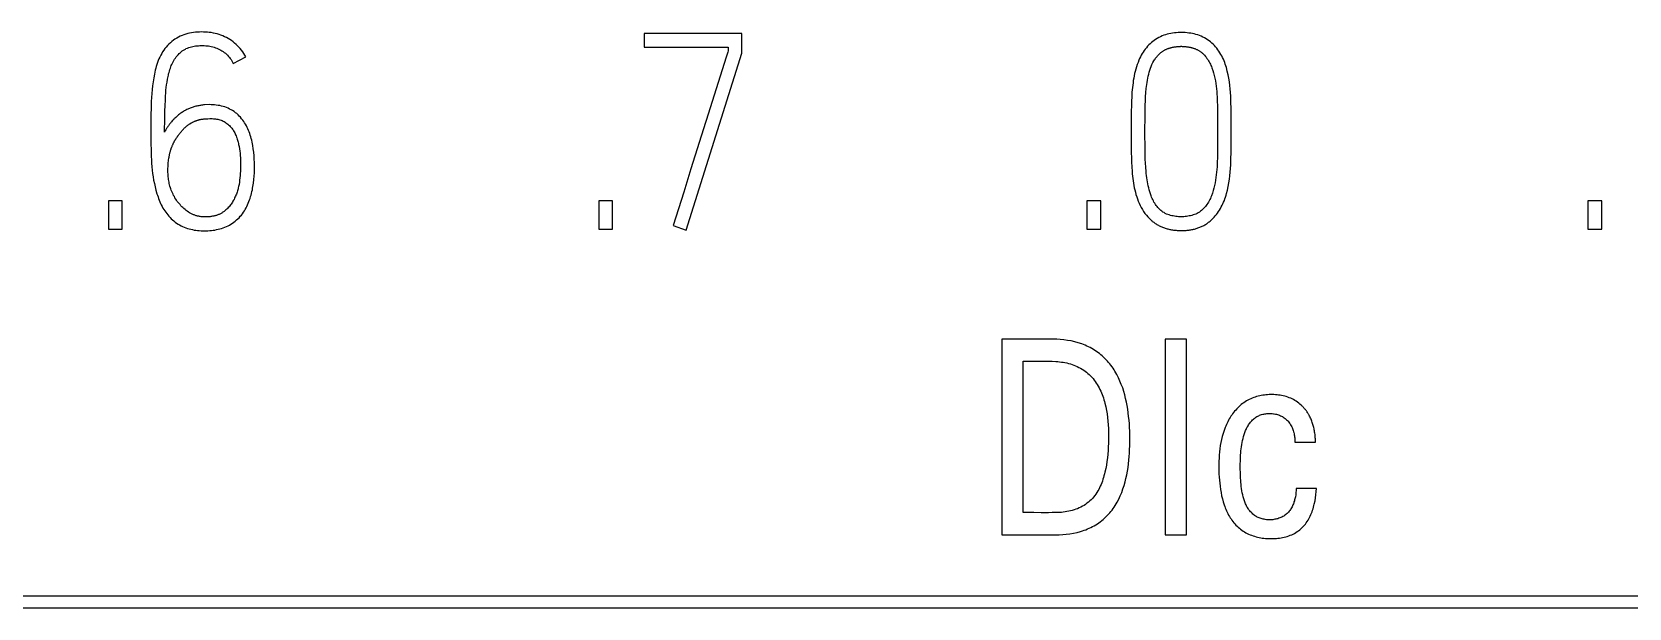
# Model space of a CAD drawing. Header units: inches. Extents: x 9000 to 22395, y 8106 to 17135.
# Drawn here: x 10218.89 to 10247.93, y 8474.97 to 8485.44 of the extents above; entities that cross this region are included whole.
import ezdxf

# ---------------------------------------------------------------- set-up
doc = ezdxf.new("R2010")
doc.units = ezdxf.units.IN
doc.header["$MEASUREMENT"] = 0
doc.layers.add('20000_FRONT_O', color=7, linetype='Continuous')
doc.layers.add('20500_FRONT_O_LABELING', color=7, linetype='Continuous')

# ---------------------------------------------------------------- blocks, each defined once
blk = doc.blocks.new('A$C21A67833')
at = {"layer": '20000_FRONT_O', "linetype": 'Continuous'}
for p, q in [((8.76, 80.703), (87.34, 80.703)), ((87.44, 80.603), (8.66, 80.603))]:
    blk.add_line(p, q, dxfattribs=at)
at = {"layer": '20500_FRONT_O_LABELING', "linetype": 'Continuous'}
for p, q in [((78.935, 85.305), (78.136, 85.305)), ((78.136, 85.305), (78.136, 85.192)), ((78.935, 85.143), (78.935, 85.305)), ((74.774, 85.059), (74.876, 85.112)), ((78.136, 85.192), (78.824, 85.192)), ((78.48, 83.696), (78.935, 85.143)), ((78.824, 85.192), (78.824, 85.161)), ((78.774, 85.006), (78.644, 84.593)), ((74.579, 84.722), (74.539, 84.719)), ((74.549, 84.606), (74.566, 84.607)), ((74.566, 84.607), (74.583, 84.609)), ((82.829, 84.609), (82.829, 84.565)), ((82.829, 84.565), (82.829, 84.521)), ((82.829, 84.521), (82.829, 84.477)), ((78.519, 84.197), (78.46, 84.007)), ((73.866, 83.936), (73.753, 83.936)), ((73.753, 83.936), (73.753, 83.703)), ((73.866, 83.703), (73.866, 83.936)), ((77.878, 83.936), (77.765, 83.936)), ((77.765, 83.936), (77.765, 83.703)), ((77.878, 83.703), (77.878, 83.936)), ((78.46, 84.007), (78.373, 83.732)), ((81.873, 83.936), (81.76, 83.936)), ((81.76, 83.936), (81.76, 83.703)), ((81.873, 83.703), (81.873, 83.936)), ((85.973, 83.936), (85.859, 83.936)), ((85.859, 83.936), (85.859, 83.703)), ((85.973, 83.703), (85.973, 83.936)), ((73.753, 83.703), (73.866, 83.703)), ((77.765, 83.703), (77.878, 83.703)), ((78.373, 83.732), (78.48, 83.696)), ((81.76, 83.703), (81.873, 83.703)), ((85.859, 83.703), (85.973, 83.703)), ((81.062, 82.803), (81.062, 81.203)), ((82.574, 82.803), (82.399, 82.803)), ((82.399, 82.803), (82.399, 81.203)), ((82.574, 81.203), (82.574, 82.803)), ((81.237, 82.622), (81.386, 82.622)), ((81.237, 81.384), (81.237, 82.622)), ((83.462, 81.96), (83.63, 81.96)), ((83.638, 81.582), (83.473, 81.582)), ((81.266, 81.384), (81.237, 81.384)), ((81.062, 81.203), (81.502, 81.203)), ((82.399, 81.203), (82.574, 81.203))]:
    blk.add_line(p, q, dxfattribs=at)
for points in [[(74.876, 85.112), (74.868, 85.126), (74.86, 85.14), (74.851, 85.154), (74.841, 85.167), (74.831, 85.18), (74.82, 85.192), (74.809, 85.204), (74.797, 85.215), (74.785, 85.226), (74.773, 85.236), (74.76, 85.246), (74.746, 85.255), (74.732, 85.263), (74.718, 85.271), (74.703, 85.278), (74.688, 85.284), (74.673, 85.29), (74.658, 85.296), (74.642, 85.3), (74.626, 85.304), (74.611, 85.308), (74.594, 85.311), (74.578, 85.313), (74.562, 85.315), (74.546, 85.316), (74.53, 85.316), (74.513, 85.317), (74.497, 85.316), (74.481, 85.316), (74.465, 85.314), (74.448, 85.312), (74.432, 85.31), (74.416, 85.307), (74.401, 85.303), (74.385, 85.299), (74.37, 85.294), (74.355, 85.288), (74.34, 85.282), (74.325, 85.275), (74.311, 85.267), (74.297, 85.258), (74.284, 85.249), (74.271, 85.239), (74.259, 85.228), (74.247, 85.217), (74.236, 85.205), (74.225, 85.193), (74.215, 85.18), (74.205, 85.167), (74.196, 85.154), (74.188, 85.14), (74.18, 85.126), (74.173, 85.111), (74.166, 85.097), (74.16, 85.082), (74.154, 85.066), (74.149, 85.051), (74.144, 85.035), (74.14, 85.02), (74.136, 85.004), (74.132, 84.988), (74.129, 84.972), (74.123, 84.941), (74.118, 84.909), (74.113, 84.877), (74.11, 84.845), (74.107, 84.813), (74.105, 84.78), (74.103, 84.748), (74.102, 84.716), (74.101, 84.683), (74.1, 84.651), (74.099, 84.619), (74.099, 84.586), (74.099, 84.554), (74.099, 84.521), (74.099, 84.489), (74.099, 84.456), (74.099, 84.424), (74.1, 84.392), (74.101, 84.359), (74.101, 84.327)], [(82.94, 84.643), (82.939, 84.673), (82.939, 84.702), (82.938, 84.732), (82.937, 84.761), (82.936, 84.791), (82.934, 84.82), (82.931, 84.85), (82.928, 84.879), (82.925, 84.909), (82.92, 84.938), (82.915, 84.967), (82.908, 84.996), (82.901, 85.025), (82.897, 85.039), (82.892, 85.053), (82.887, 85.067), (82.882, 85.08), (82.876, 85.094), (82.87, 85.107), (82.863, 85.121), (82.856, 85.133), (82.848, 85.146), (82.84, 85.159), (82.831, 85.171), (82.822, 85.183), (82.813, 85.194), (82.803, 85.205), (82.792, 85.216), (82.782, 85.226), (82.77, 85.235), (82.759, 85.244), (82.747, 85.253), (82.734, 85.261), (82.721, 85.268), (82.708, 85.275), (82.694, 85.281), (82.681, 85.287), (82.666, 85.292), (82.652, 85.296), (82.638, 85.3), (82.623, 85.303), (82.609, 85.306), (82.594, 85.308), (82.579, 85.31), (82.564, 85.311), (82.55, 85.311), (82.535, 85.312), (82.52, 85.312), (82.505, 85.311), (82.49, 85.31), (82.475, 85.309), (82.461, 85.307), (82.446, 85.304), (82.431, 85.301), (82.417, 85.298), (82.403, 85.294), (82.389, 85.289), (82.375, 85.284), (82.361, 85.278), (82.348, 85.271), (82.335, 85.264), (82.322, 85.256), (82.31, 85.248), (82.298, 85.239), (82.287, 85.23), (82.276, 85.22), (82.265, 85.21), (82.255, 85.199), (82.246, 85.188), (82.236, 85.176), (82.228, 85.164), (82.219, 85.152), (82.211, 85.139), (82.204, 85.126), (82.197, 85.113), (82.191, 85.099), (82.185, 85.085)], [(74.212, 84.497), (74.212, 84.52), (74.212, 84.543), (74.213, 84.566), (74.213, 84.589), (74.213, 84.612), (74.214, 84.634), (74.214, 84.657), (74.215, 84.68), (74.216, 84.703), (74.217, 84.725), (74.218, 84.748), (74.219, 84.771), (74.22, 84.794), (74.221, 84.816), (74.223, 84.839), (74.226, 84.862), (74.228, 84.884), (74.232, 84.907), (74.236, 84.929), (74.24, 84.952), (74.243, 84.963), (74.245, 84.974), (74.248, 84.985), (74.251, 84.997), (74.255, 85.008), (74.259, 85.019), (74.263, 85.03), (74.267, 85.041), (74.271, 85.051), (74.276, 85.062), (74.282, 85.072), (74.287, 85.083), (74.294, 85.093), (74.3, 85.103), (74.307, 85.112), (74.314, 85.122), (74.322, 85.13), (74.33, 85.139), (74.339, 85.147), (74.348, 85.155), (74.357, 85.162), (74.367, 85.168), (74.377, 85.174), (74.382, 85.177), (74.387, 85.18), (74.398, 85.184), (74.409, 85.189), (74.42, 85.192), (74.431, 85.195), (74.442, 85.198), (74.454, 85.2), (74.466, 85.202), (74.477, 85.203), (74.489, 85.204), (74.501, 85.205), (74.513, 85.205), (74.524, 85.205), (74.536, 85.205), (74.548, 85.204), (74.56, 85.203), (74.571, 85.202), (74.583, 85.2), (74.594, 85.197), (74.606, 85.194), (74.617, 85.191), (74.628, 85.187), (74.639, 85.183), (74.65, 85.179), (74.66, 85.174), (74.671, 85.168), (74.681, 85.162), (74.69, 85.156), (74.7, 85.149), (74.709, 85.142), (74.718, 85.134), (74.726, 85.126), (74.734, 85.117), (74.742, 85.108), (74.749, 85.099), (74.756, 85.09), (74.762, 85.08), (74.768, 85.07), (74.774, 85.059)], [(78.824, 85.161), (78.821, 85.152), (78.818, 85.144), (78.812, 85.127), (78.807, 85.109), (78.774, 85.006)], [(82.185, 85.085), (82.178, 85.067), (82.171, 85.049), (82.165, 85.031), (82.16, 85.013), (82.155, 84.994), (82.15, 84.976), (82.146, 84.957), (82.143, 84.939), (82.139, 84.92), (82.137, 84.901), (82.134, 84.882), (82.132, 84.863), (82.13, 84.844), (82.128, 84.825), (82.126, 84.787), (82.124, 84.749), (82.123, 84.71), (82.122, 84.672), (82.122, 84.634), (82.121, 84.596), (82.121, 84.557), (82.121, 84.519), (82.121, 84.481), (82.122, 84.404)], [(82.234, 84.514), (82.235, 84.616), (82.235, 84.65), (82.236, 84.684), (82.237, 84.718), (82.238, 84.752), (82.24, 84.786), (82.242, 84.82), (82.245, 84.854), (82.247, 84.871), (82.249, 84.887), (82.252, 84.904), (82.254, 84.921), (82.257, 84.938), (82.261, 84.954), (82.265, 84.971), (82.269, 84.987), (82.274, 85.003), (82.279, 85.019), (82.286, 85.035), (82.292, 85.051), (82.3, 85.066), (82.308, 85.081), (82.313, 85.088), (82.318, 85.095), (82.322, 85.102), (82.328, 85.109), (82.333, 85.115), (82.338, 85.122), (82.344, 85.128), (82.35, 85.134)], [(82.35, 85.134), (82.354, 85.138), (82.357, 85.141), (82.361, 85.145), (82.365, 85.148), (82.369, 85.151), (82.373, 85.154), (82.377, 85.157), (82.381, 85.16), (82.385, 85.162), (82.389, 85.165), (82.394, 85.168), (82.398, 85.17), (82.402, 85.172), (82.407, 85.174), (82.412, 85.177), (82.416, 85.178), (82.421, 85.18), (82.426, 85.182), (82.43, 85.184), (82.435, 85.185), (82.44, 85.187), (82.445, 85.188), (82.45, 85.189), (82.455, 85.19), (82.46, 85.192), (82.464, 85.193), (82.469, 85.193), (82.474, 85.194), (82.479, 85.195), (82.484, 85.196), (82.489, 85.196), (82.494, 85.197), (82.499, 85.197), (82.504, 85.198), (82.509, 85.198), (82.514, 85.198), (82.519, 85.198), (82.524, 85.198), (82.529, 85.199), (82.534, 85.199), (82.539, 85.198), (82.544, 85.198), (82.549, 85.198), (82.554, 85.198), (82.559, 85.198), (82.564, 85.197), (82.569, 85.197), (82.574, 85.196), (82.579, 85.196), (82.584, 85.195), (82.589, 85.194), (82.594, 85.193), (82.599, 85.192), (82.604, 85.191), (82.609, 85.19), (82.614, 85.189), (82.619, 85.188), (82.623, 85.187), (82.628, 85.185), (82.633, 85.184), (82.638, 85.182), (82.642, 85.18), (82.647, 85.178), (82.652, 85.176), (82.656, 85.174), (82.661, 85.172), (82.665, 85.17), (82.67, 85.167), (82.674, 85.165), (82.679, 85.162), (82.683, 85.16), (82.687, 85.157), (82.691, 85.154), (82.695, 85.151), (82.699, 85.148), (82.703, 85.144), (82.707, 85.141), (82.71, 85.138), (82.714, 85.134)], [(82.714, 85.134), (82.722, 85.126), (82.729, 85.117), (82.735, 85.109), (82.742, 85.1), (82.748, 85.091), (82.754, 85.081), (82.759, 85.072), (82.765, 85.062), (82.77, 85.053), (82.774, 85.043), (82.779, 85.033), (82.783, 85.022), (82.79, 85.002), (82.796, 84.981), (82.802, 84.959), (82.807, 84.938), (82.811, 84.916), (82.814, 84.894), (82.817, 84.873), (82.82, 84.851), (82.822, 84.829), (82.823, 84.807), (82.824, 84.785), (82.826, 84.763), (82.826, 84.741), (82.827, 84.719), (82.828, 84.697), (82.828, 84.675), (82.828, 84.653), (82.829, 84.631), (82.829, 84.609)], [(74.101, 84.327), (74.102, 84.298), (74.104, 84.27), (74.105, 84.242), (74.108, 84.214), (74.11, 84.186), (74.114, 84.159), (74.118, 84.131), (74.122, 84.103), (74.128, 84.076), (74.134, 84.048), (74.141, 84.021), (74.149, 83.993), (74.153, 83.98), (74.158, 83.967), (74.163, 83.953), (74.168, 83.94), (74.173, 83.927), (74.179, 83.914), (74.185, 83.901), (74.192, 83.889), (74.198, 83.876), (74.206, 83.864), (74.213, 83.852), (74.221, 83.841), (74.229, 83.83), (74.238, 83.819), (74.247, 83.808), (74.257, 83.798), (74.267, 83.788), (74.277, 83.779), (74.288, 83.77), (74.299, 83.761), (74.31, 83.753), (74.322, 83.745), (74.334, 83.738), (74.347, 83.731), (74.359, 83.725), (74.372, 83.719), (74.386, 83.714), (74.399, 83.709), (74.413, 83.705), (74.426, 83.702), (74.44, 83.699), (74.454, 83.696), (74.468, 83.694), (74.482, 83.692), (74.496, 83.691), (74.51, 83.69), (74.524, 83.69), (74.539, 83.69), (74.553, 83.69), (74.567, 83.69), (74.581, 83.691), (74.595, 83.692), (74.609, 83.694), (74.623, 83.696), (74.637, 83.699), (74.651, 83.702), (74.665, 83.705), (74.678, 83.709), (74.692, 83.714), (74.705, 83.719), (74.718, 83.724), (74.731, 83.73), (74.743, 83.737), (74.755, 83.744), (74.767, 83.752), (74.779, 83.76), (74.79, 83.769), (74.801, 83.778), (74.811, 83.787), (74.822, 83.797), (74.831, 83.808), (74.84, 83.818), (74.849, 83.829), (74.857, 83.841), (74.865, 83.853), (74.872, 83.865), (74.879, 83.877), (74.885, 83.889), (74.891, 83.902), (74.897, 83.915), (74.902, 83.928), (74.907, 83.942), (74.912, 83.955), (74.916, 83.969), (74.92, 83.982), (74.924, 83.996), (74.927, 84.01), (74.93, 84.024), (74.932, 84.038), (74.935, 84.052), (74.939, 84.08), (74.942, 84.108), (74.945, 84.136), (74.947, 84.164), (74.948, 84.192), (74.948, 84.22), (74.947, 84.248), (74.946, 84.276), (74.944, 84.304), (74.941, 84.332), (74.938, 84.36), (74.934, 84.388), (74.931, 84.402), (74.928, 84.416), (74.925, 84.43), (74.921, 84.444), (74.918, 84.458), (74.913, 84.471), (74.909, 84.485), (74.904, 84.498), (74.899, 84.511), (74.893, 84.524), (74.887, 84.536), (74.881, 84.549), (74.874, 84.561), (74.867, 84.573), (74.859, 84.585), (74.851, 84.596), (74.842, 84.607), (74.833, 84.618), (74.823, 84.628), (74.813, 84.638), (74.802, 84.648), (74.791, 84.656), (74.78, 84.665), (74.768, 84.673), (74.756, 84.68), (74.743, 84.686), (74.731, 84.692), (74.718, 84.698), (74.704, 84.703), (74.691, 84.707), (74.677, 84.71), (74.663, 84.714), (74.65, 84.716), (74.635, 84.718), (74.621, 84.72), (74.607, 84.721), (74.593, 84.721), (74.579, 84.722)], [(74.539, 84.719), (74.531, 84.719), (74.523, 84.718), (74.515, 84.717), (74.507, 84.716), (74.499, 84.715), (74.491, 84.713), (74.483, 84.712), (74.476, 84.71), (74.468, 84.708), (74.46, 84.706), (74.452, 84.704), (74.445, 84.702), (74.437, 84.699), (74.43, 84.697), (74.422, 84.694), (74.415, 84.691), (74.408, 84.688), (74.401, 84.684), (74.393, 84.681), (74.386, 84.677), (74.379, 84.673), (74.373, 84.67), (74.366, 84.665), (74.359, 84.661), (74.352, 84.657), (74.346, 84.652), (74.339, 84.648), (74.333, 84.643), (74.327, 84.638), (74.321, 84.633), (74.315, 84.627), (74.309, 84.622), (74.303, 84.617), (74.297, 84.611), (74.292, 84.606), (74.286, 84.6), (74.281, 84.594), (74.275, 84.588), (74.27, 84.582)], [(74.27, 84.582), (74.267, 84.578), (74.264, 84.575), (74.261, 84.571), (74.258, 84.568), (74.255, 84.564), (74.252, 84.561), (74.249, 84.557), (74.246, 84.553), (74.243, 84.549), (74.241, 84.546), (74.238, 84.542), (74.235, 84.538), (74.233, 84.534), (74.23, 84.53), (74.228, 84.526), (74.225, 84.522), (74.223, 84.518), (74.221, 84.514), (74.219, 84.51), (74.216, 84.506), (74.214, 84.502), (74.212, 84.497)], [(74.307, 84.445), (74.309, 84.449), (74.311, 84.452), (74.314, 84.456), (74.316, 84.459), (74.319, 84.463), (74.321, 84.466), (74.324, 84.47), (74.326, 84.473), (74.329, 84.477), (74.331, 84.48), (74.334, 84.483), (74.337, 84.487), (74.339, 84.49), (74.342, 84.493), (74.344, 84.497), (74.347, 84.5), (74.35, 84.503), (74.353, 84.507), (74.355, 84.51), (74.358, 84.513), (74.361, 84.516), (74.364, 84.519), (74.367, 84.522), (74.37, 84.526), (74.373, 84.529), (74.376, 84.532), (74.379, 84.534), (74.382, 84.537), (74.385, 84.54), (74.389, 84.543), (74.392, 84.546), (74.395, 84.549), (74.399, 84.551), (74.402, 84.554), (74.405, 84.556), (74.409, 84.559), (74.412, 84.561), (74.416, 84.564), (74.42, 84.566), (74.423, 84.568), (74.427, 84.57), (74.43, 84.572), (74.434, 84.574), (74.438, 84.576), (74.442, 84.578), (74.446, 84.58), (74.449, 84.582), (74.453, 84.584), (74.457, 84.586), (74.461, 84.587), (74.465, 84.589), (74.469, 84.59), (74.473, 84.592), (74.477, 84.593), (74.482, 84.594), (74.486, 84.596), (74.49, 84.597), (74.494, 84.598), (74.498, 84.599), (74.502, 84.6), (74.506, 84.601), (74.51, 84.602), (74.515, 84.602), (74.519, 84.603), (74.523, 84.604), (74.527, 84.604), (74.532, 84.605), (74.536, 84.605), (74.54, 84.606), (74.544, 84.606), (74.549, 84.606)], [(74.583, 84.609), (74.592, 84.608), (74.601, 84.608), (74.611, 84.607), (74.62, 84.606), (74.629, 84.605), (74.638, 84.604), (74.647, 84.602), (74.656, 84.6), (74.665, 84.597), (74.674, 84.594), (74.682, 84.591), (74.69, 84.587), (74.699, 84.583), (74.707, 84.579), (74.714, 84.574), (74.722, 84.568), (74.729, 84.563), (74.736, 84.557), (74.743, 84.55), (74.749, 84.544), (74.755, 84.537), (74.761, 84.53), (74.767, 84.522), (74.772, 84.515), (74.777, 84.507), (74.781, 84.499), (74.786, 84.491), (74.79, 84.482), (74.793, 84.474), (74.797, 84.466), (74.8, 84.457), (74.804, 84.449), (74.806, 84.44), (74.809, 84.431), (74.812, 84.423), (74.814, 84.414), (74.816, 84.405), (74.818, 84.396), (74.822, 84.378), (74.825, 84.36), (74.827, 84.342), (74.829, 84.324), (74.831, 84.305), (74.832, 84.287), (74.833, 84.269), (74.833, 84.251), (74.834, 84.232), (74.834, 84.214), (74.833, 84.196), (74.833, 84.178), (74.831, 84.159), (74.83, 84.141), (74.828, 84.123), (74.826, 84.105), (74.824, 84.087), (74.821, 84.069), (74.819, 84.06), (74.817, 84.051), (74.815, 84.042), (74.813, 84.033), (74.81, 84.024), (74.808, 84.016), (74.805, 84.007), (74.802, 83.998), (74.799, 83.989), (74.796, 83.981), (74.792, 83.972), (74.788, 83.964), (74.784, 83.956), (74.78, 83.947), (74.776, 83.939), (74.771, 83.931), (74.767, 83.923), (74.762, 83.916), (74.756, 83.908), (74.751, 83.901), (74.745, 83.894), (74.739, 83.887), (74.733, 83.88), (74.726, 83.873), (74.72, 83.866), (74.713, 83.86), (74.706, 83.854), (74.699, 83.848)], [(78.644, 84.593), (78.638, 84.576), (78.519, 84.197)], [(82.789, 83.789), (82.8, 83.8), (82.81, 83.811), (82.819, 83.823), (82.828, 83.835), (82.836, 83.847), (82.844, 83.859), (82.852, 83.872), (82.859, 83.885), (82.866, 83.898), (82.872, 83.911), (82.878, 83.925), (82.884, 83.938), (82.889, 83.952), (82.894, 83.966), (82.898, 83.98), (82.903, 83.995), (82.91, 84.023), (82.916, 84.052), (82.922, 84.081), (82.926, 84.111), (82.93, 84.14), (82.933, 84.17), (82.935, 84.199), (82.936, 84.229), (82.938, 84.258), (82.938, 84.288), (82.939, 84.318), (82.939, 84.347), (82.94, 84.377), (82.94, 84.406), (82.94, 84.436), (82.94, 84.465), (82.94, 84.495), (82.94, 84.525), (82.94, 84.554), (82.94, 84.643)], [(74.271, 84.376), (74.273, 84.379), (74.274, 84.383), (74.275, 84.386), (74.276, 84.389), (74.278, 84.392), (74.279, 84.395), (74.281, 84.398), (74.282, 84.401), (74.283, 84.404), (74.285, 84.407), (74.286, 84.41), (74.288, 84.413), (74.29, 84.416), (74.291, 84.419), (74.293, 84.422), (74.294, 84.425), (74.296, 84.428), (74.298, 84.431), (74.299, 84.434), (74.301, 84.437), (74.303, 84.44), (74.305, 84.442), (74.307, 84.445)], [(82.285, 83.976), (82.279, 83.992), (82.274, 84.008), (82.269, 84.025), (82.265, 84.041), (82.261, 84.058), (82.257, 84.074), (82.254, 84.091), (82.252, 84.107), (82.249, 84.124), (82.247, 84.141), (82.245, 84.158), (82.243, 84.175), (82.241, 84.209), (82.239, 84.243), (82.237, 84.277), (82.236, 84.31), (82.235, 84.344), (82.235, 84.378), (82.235, 84.412), (82.234, 84.446), (82.234, 84.48), (82.234, 84.514)], [(82.829, 84.477), (82.829, 84.412), (82.829, 84.39), (82.829, 84.368), (82.829, 84.346), (82.828, 84.324), (82.828, 84.302), (82.827, 84.28), (82.826, 84.258), (82.825, 84.236), (82.824, 84.214), (82.822, 84.192), (82.82, 84.17), (82.818, 84.148), (82.815, 84.126), (82.812, 84.105), (82.808, 84.083), (82.803, 84.061), (82.798, 84.039), (82.792, 84.018), (82.786, 83.997), (82.778, 83.976), (82.774, 83.965), (82.77, 83.955), (82.765, 83.945), (82.76, 83.935), (82.754, 83.925), (82.748, 83.916), (82.742, 83.906), (82.736, 83.897), (82.729, 83.888), (82.722, 83.88), (82.714, 83.872), (82.706, 83.864), (82.698, 83.856), (82.689, 83.849), (82.68, 83.843), (82.67, 83.837), (82.661, 83.832), (82.651, 83.827), (82.64, 83.823), (82.63, 83.819), (82.619, 83.816), (82.608, 83.813), (82.597, 83.811), (82.586, 83.809), (82.575, 83.807), (82.564, 83.806), (82.553, 83.805), (82.542, 83.805), (82.531, 83.805), (82.52, 83.805), (82.509, 83.805), (82.498, 83.806), (82.486, 83.807), (82.475, 83.809), (82.465, 83.811), (82.454, 83.813), (82.443, 83.816), (82.432, 83.819), (82.422, 83.823), (82.411, 83.827), (82.401, 83.832), (82.391, 83.838), (82.382, 83.843), (82.373, 83.85), (82.364, 83.857), (82.356, 83.864), (82.348, 83.872), (82.34, 83.88), (82.333, 83.889), (82.326, 83.897), (82.32, 83.906), (82.314, 83.916), (82.308, 83.925), (82.303, 83.935), (82.298, 83.945), (82.293, 83.955), (82.289, 83.965), (82.285, 83.976)], [(74.247, 84.282), (74.247, 84.286), (74.248, 84.29), (74.249, 84.294), (74.249, 84.298), (74.25, 84.301), (74.251, 84.305), (74.252, 84.309), (74.252, 84.313), (74.253, 84.317), (74.254, 84.321), (74.255, 84.325), (74.256, 84.328), (74.257, 84.332), (74.258, 84.336), (74.259, 84.34), (74.26, 84.343), (74.261, 84.347), (74.262, 84.351), (74.264, 84.355), (74.265, 84.358), (74.266, 84.362), (74.267, 84.366), (74.269, 84.369), (74.271, 84.376)], [(82.122, 84.404), (82.122, 84.366), (82.122, 84.328), (82.123, 84.289), (82.124, 84.251), (82.126, 84.213), (82.129, 84.175), (82.131, 84.156), (82.132, 84.137), (82.135, 84.118), (82.137, 84.099), (82.14, 84.08), (82.144, 84.061), (82.147, 84.042), (82.152, 84.024), (82.156, 84.005), (82.161, 83.987), (82.167, 83.968), (82.173, 83.95), (82.179, 83.932), (82.186, 83.915), (82.194, 83.897), (82.203, 83.88), (82.213, 83.864), (82.223, 83.848), (82.234, 83.832), (82.246, 83.817), (82.259, 83.803), (82.272, 83.789)], [(74.416, 83.837), (74.407, 83.843), (74.397, 83.85), (74.388, 83.857), (74.379, 83.864), (74.37, 83.871), (74.362, 83.879), (74.354, 83.887), (74.346, 83.895), (74.338, 83.904), (74.331, 83.912), (74.323, 83.921), (74.316, 83.93), (74.31, 83.94), (74.303, 83.949), (74.297, 83.959), (74.292, 83.969), (74.286, 83.979), (74.281, 83.989), (74.276, 83.999), (74.271, 84.01), (74.267, 84.021), (74.263, 84.032), (74.259, 84.042), (74.256, 84.054), (74.253, 84.065), (74.25, 84.076), (74.248, 84.087), (74.246, 84.098), (74.244, 84.11), (74.243, 84.121), (74.241, 84.132), (74.24, 84.144), (74.24, 84.155), (74.239, 84.167), (74.239, 84.178), (74.239, 84.19), (74.239, 84.201), (74.24, 84.213), (74.24, 84.224), (74.241, 84.236), (74.242, 84.248), (74.244, 84.259), (74.245, 84.271), (74.247, 84.282)], [(74.699, 83.848), (74.694, 83.845), (74.689, 83.841), (74.684, 83.838), (74.679, 83.835), (74.674, 83.832), (74.669, 83.829), (74.664, 83.827), (74.659, 83.824), (74.653, 83.822), (74.648, 83.82), (74.642, 83.818), (74.637, 83.816), (74.631, 83.814), (74.625, 83.813), (74.62, 83.811), (74.614, 83.81), (74.608, 83.809), (74.603, 83.808), (74.597, 83.807), (74.591, 83.806), (74.585, 83.805), (74.58, 83.805), (74.574, 83.804), (74.568, 83.804), (74.562, 83.804), (74.556, 83.803), (74.551, 83.803), (74.545, 83.803), (74.539, 83.803), (74.533, 83.803), (74.527, 83.803), (74.521, 83.804), (74.515, 83.804), (74.51, 83.805), (74.504, 83.806), (74.498, 83.807), (74.492, 83.808), (74.487, 83.809), (74.481, 83.81), (74.475, 83.812), (74.47, 83.813), (74.464, 83.815), (74.459, 83.817), (74.453, 83.819), (74.448, 83.821), (74.442, 83.823), (74.437, 83.826), (74.432, 83.828), (74.427, 83.831), (74.422, 83.834), (74.416, 83.837)], [(82.272, 83.789), (82.278, 83.784), (82.283, 83.779), (82.289, 83.774), (82.295, 83.769), (82.3, 83.764), (82.306, 83.759), (82.312, 83.755), (82.319, 83.75), (82.325, 83.746), (82.331, 83.742), (82.338, 83.738), (82.344, 83.735), (82.351, 83.731), (82.358, 83.728), (82.365, 83.725), (82.372, 83.721), (82.379, 83.719), (82.386, 83.716), (82.393, 83.713), (82.4, 83.711), (82.407, 83.709), (82.415, 83.707), (82.422, 83.705), (82.429, 83.703), (82.437, 83.701), (82.444, 83.7), (82.452, 83.698), (82.459, 83.697), (82.467, 83.696), (82.474, 83.695), (82.482, 83.694), (82.489, 83.694), (82.497, 83.693), (82.504, 83.693), (82.512, 83.692), (82.519, 83.692), (82.527, 83.692), (82.535, 83.692), (82.542, 83.692), (82.55, 83.692), (82.557, 83.692), (82.565, 83.693), (82.572, 83.693), (82.58, 83.694), (82.587, 83.695), (82.595, 83.696), (82.602, 83.697), (82.61, 83.698), (82.617, 83.699), (82.625, 83.701), (82.632, 83.703), (82.639, 83.704), (82.647, 83.706), (82.654, 83.708), (82.661, 83.711), (82.668, 83.713), (82.676, 83.716), (82.683, 83.718), (82.69, 83.721), (82.697, 83.724), (82.703, 83.727), (82.71, 83.731), (82.717, 83.734), (82.724, 83.738), (82.73, 83.742), (82.737, 83.746), (82.743, 83.75), (82.749, 83.755), (82.755, 83.759), (82.761, 83.764), (82.767, 83.769), (82.773, 83.774), (82.779, 83.779), (82.784, 83.784), (82.789, 83.789)], [(81.502, 81.203), (81.532, 81.203), (81.562, 81.205), (81.591, 81.207), (81.621, 81.211), (81.65, 81.216), (81.679, 81.222), (81.708, 81.23), (81.722, 81.234), (81.737, 81.239), (81.751, 81.244), (81.765, 81.25), (81.779, 81.256), (81.792, 81.262), (81.806, 81.269), (81.819, 81.276), (81.832, 81.284), (81.845, 81.292), (81.857, 81.3), (81.869, 81.309), (81.881, 81.319), (81.893, 81.328), (81.904, 81.338), (81.915, 81.348), (81.926, 81.359), (81.936, 81.37), (81.946, 81.381), (81.955, 81.393), (81.965, 81.405), (81.973, 81.417), (81.982, 81.429), (81.99, 81.442), (81.998, 81.455), (82.006, 81.468), (82.02, 81.495), (82.032, 81.522), (82.044, 81.549), (82.054, 81.577), (82.063, 81.606), (82.072, 81.635), (82.079, 81.664), (82.085, 81.693), (82.091, 81.723), (82.096, 81.752), (82.1, 81.782), (82.103, 81.812), (82.106, 81.842), (82.108, 81.871), (82.109, 81.901), (82.111, 81.931), (82.111, 81.961), (82.111, 81.991), (82.111, 82.021), (82.11, 82.051), (82.109, 82.081), (82.107, 82.11), (82.104, 82.14), (82.101, 82.17), (82.098, 82.2), (82.093, 82.229), (82.089, 82.259), (82.083, 82.288), (82.076, 82.318), (82.069, 82.347), (82.061, 82.376), (82.052, 82.404), (82.041, 82.432), (82.03, 82.46), (82.018, 82.487), (82.004, 82.514), (81.989, 82.54), (81.982, 82.552), (81.973, 82.565), (81.965, 82.577), (81.956, 82.589), (81.947, 82.601), (81.937, 82.613), (81.927, 82.624), (81.917, 82.635), (81.907, 82.646), (81.896, 82.656), (81.885, 82.666), (81.873, 82.676), (81.862, 82.685), (81.85, 82.694), (81.837, 82.703), (81.825, 82.711), (81.812, 82.719), (81.799, 82.727), (81.786, 82.734), (81.772, 82.741), (81.759, 82.747), (81.745, 82.753), (81.731, 82.759), (81.717, 82.764), (81.689, 82.773), (81.66, 82.781), (81.63, 82.788), (81.601, 82.793), (81.571, 82.797), (81.541, 82.8), (81.512, 82.802), (81.482, 82.802), (81.452, 82.803), (81.062, 82.803)], [(81.386, 82.622), (81.416, 82.622), (81.446, 82.622), (81.476, 82.622), (81.506, 82.62), (81.521, 82.619), (81.536, 82.618), (81.551, 82.616), (81.566, 82.614), (81.58, 82.611), (81.595, 82.608), (81.61, 82.604), (81.624, 82.6), (81.639, 82.595), (81.653, 82.59), (81.667, 82.585), (81.681, 82.579), (81.694, 82.572), (81.707, 82.565), (81.72, 82.558), (81.733, 82.55), (81.745, 82.541), (81.757, 82.532), (81.768, 82.523), (81.779, 82.513), (81.79, 82.502), (81.8, 82.491), (81.81, 82.48), (81.819, 82.468), (81.828, 82.456), (81.836, 82.444), (81.844, 82.431), (81.852, 82.418), (81.859, 82.405), (81.866, 82.392), (81.872, 82.378), (81.878, 82.364), (81.884, 82.35), (81.889, 82.336), (81.894, 82.322), (81.898, 82.307), (81.903, 82.293), (81.907, 82.278), (81.913, 82.249), (81.919, 82.22), (81.924, 82.191), (81.928, 82.161), (81.931, 82.131), (81.933, 82.101), (81.935, 82.071), (81.936, 82.042), (81.936, 82.012), (81.936, 81.982), (81.935, 81.952), (81.934, 81.922), (81.932, 81.892), (81.93, 81.862), (81.927, 81.832), (81.923, 81.803), (81.919, 81.773), (81.913, 81.744), (81.907, 81.714), (81.903, 81.7), (81.899, 81.685), (81.895, 81.671), (81.891, 81.657), (81.886, 81.642), (81.881, 81.628), (81.875, 81.614), (81.869, 81.601), (81.863, 81.587), (81.856, 81.574), (81.848, 81.561), (81.84, 81.548), (81.832, 81.535), (81.823, 81.523), (81.814, 81.511), (81.804, 81.5), (81.794, 81.489), (81.783, 81.479), (81.772, 81.469), (81.76, 81.46), (81.748, 81.451), (81.736, 81.443), (81.723, 81.436), (81.71, 81.429), (81.696, 81.422), (81.682, 81.416), (81.669, 81.411), (81.654, 81.406), (81.64, 81.402), (81.625, 81.398), (81.611, 81.395), (81.596, 81.392), (81.581, 81.39), (81.566, 81.388), (81.551, 81.386), (81.536, 81.385), (81.521, 81.384), (81.506, 81.384), (81.476, 81.384), (81.446, 81.383), (81.416, 81.383), (81.386, 81.383)], [(83.522, 82.254), (83.513, 82.263), (83.503, 82.271), (83.493, 82.28), (83.483, 82.287), (83.472, 82.295), (83.461, 82.301), (83.45, 82.308), (83.438, 82.314), (83.427, 82.319), (83.415, 82.324), (83.403, 82.329), (83.39, 82.333), (83.378, 82.336), (83.366, 82.339), (83.353, 82.342), (83.34, 82.344), (83.327, 82.346), (83.315, 82.347), (83.302, 82.348), (83.289, 82.349), (83.276, 82.349), (83.263, 82.349), (83.25, 82.349), (83.237, 82.348), (83.224, 82.347), (83.212, 82.346), (83.199, 82.344), (83.186, 82.342), (83.174, 82.339), (83.161, 82.336), (83.148, 82.333), (83.136, 82.329), (83.124, 82.325), (83.112, 82.32), (83.1, 82.315), (83.088, 82.31), (83.077, 82.304), (83.065, 82.298), (83.054, 82.291), (83.044, 82.283), (83.033, 82.276), (83.023, 82.268), (83.013, 82.26), (83.004, 82.251), (82.994, 82.242), (82.985, 82.233), (82.977, 82.223), (82.968, 82.213), (82.96, 82.203), (82.952, 82.193), (82.945, 82.182), (82.938, 82.172), (82.931, 82.161), (82.924, 82.15), (82.918, 82.139), (82.912, 82.127), (82.906, 82.116), (82.901, 82.104), (82.896, 82.092), (82.891, 82.081), (82.882, 82.056), (82.874, 82.032), (82.867, 82.007), (82.861, 81.982), (82.856, 81.957), (82.851, 81.932), (82.848, 81.906), (82.845, 81.881), (82.842, 81.855), (82.841, 81.829), (82.839, 81.804), (82.839, 81.778), (82.838, 81.752), (82.839, 81.727), (82.84, 81.701), (82.841, 81.675), (82.844, 81.65), (82.846, 81.624), (82.849, 81.599), (82.853, 81.573), (82.857, 81.548), (82.862, 81.522), (82.868, 81.497), (82.875, 81.472), (82.883, 81.447), (82.887, 81.435), (82.892, 81.423), (82.897, 81.411), (82.902, 81.399), (82.907, 81.387), (82.913, 81.376), (82.919, 81.364), (82.925, 81.353), (82.932, 81.342), (82.939, 81.332), (82.946, 81.321), (82.954, 81.311), (82.962, 81.301), (82.97, 81.291), (82.979, 81.282), (82.988, 81.273), (82.997, 81.264), (83.007, 81.256), (83.017, 81.248), (83.027, 81.24), (83.038, 81.233), (83.049, 81.226), (83.06, 81.219), (83.072, 81.213), (83.083, 81.208), (83.095, 81.203), (83.107, 81.198), (83.119, 81.194), (83.132, 81.19), (83.144, 81.186), (83.156, 81.183), (83.169, 81.181), (83.182, 81.178), (83.194, 81.176), (83.207, 81.175), (83.22, 81.173), (83.233, 81.172), (83.246, 81.172), (83.272, 81.171), (83.285, 81.171), (83.298, 81.172), (83.311, 81.173), (83.323, 81.174), (83.336, 81.175), (83.349, 81.177), (83.361, 81.18), (83.374, 81.182), (83.386, 81.185), (83.399, 81.189), (83.411, 81.193), (83.423, 81.198), (83.435, 81.203), (83.447, 81.208), (83.458, 81.214), (83.47, 81.221), (83.481, 81.228), (83.491, 81.235), (83.501, 81.243), (83.511, 81.252), (83.521, 81.261), (83.53, 81.27), (83.538, 81.279), (83.547, 81.289), (83.554, 81.3), (83.562, 81.31), (83.569, 81.321), (83.575, 81.332), (83.581, 81.344), (83.587, 81.355), (83.592, 81.367), (83.597, 81.379), (83.602, 81.391), (83.606, 81.404), (83.61, 81.416), (83.614, 81.428), (83.617, 81.441), (83.62, 81.453), (83.626, 81.479), (83.63, 81.504), (83.634, 81.53), (83.636, 81.556), (83.638, 81.582)], [(83.63, 81.96), (83.63, 81.97), (83.63, 81.979), (83.629, 81.988), (83.628, 81.997), (83.628, 82.006), (83.627, 82.015), (83.626, 82.024), (83.624, 82.034), (83.623, 82.043), (83.622, 82.052), (83.62, 82.061), (83.618, 82.07), (83.616, 82.079), (83.614, 82.088), (83.612, 82.096), (83.609, 82.105), (83.606, 82.114), (83.604, 82.122), (83.6, 82.131), (83.597, 82.139), (83.594, 82.148), (83.59, 82.156), (83.586, 82.164), (83.582, 82.173), (83.578, 82.181), (83.575, 82.185), (83.573, 82.189), (83.571, 82.193), (83.568, 82.197), (83.566, 82.2), (83.563, 82.204), (83.561, 82.208), (83.558, 82.212), (83.555, 82.216), (83.553, 82.219), (83.55, 82.223), (83.547, 82.227), (83.544, 82.23), (83.541, 82.234), (83.538, 82.237), (83.535, 82.241), (83.532, 82.244), (83.529, 82.247), (83.526, 82.251), (83.522, 82.254)], [(83.473, 81.582), (83.472, 81.564), (83.47, 81.547), (83.468, 81.53), (83.465, 81.513), (83.461, 81.496), (83.459, 81.488), (83.457, 81.48), (83.454, 81.471), (83.452, 81.463), (83.449, 81.455), (83.445, 81.447), (83.442, 81.439), (83.438, 81.431), (83.434, 81.423), (83.429, 81.416), (83.425, 81.409), (83.42, 81.402), (83.415, 81.395), (83.409, 81.388), (83.403, 81.382), (83.397, 81.376), (83.391, 81.37), (83.384, 81.365), (83.377, 81.36), (83.37, 81.355), (83.362, 81.351), (83.355, 81.347), (83.347, 81.343), (83.339, 81.34), (83.331, 81.337), (83.322, 81.334), (83.314, 81.332), (83.305, 81.33), (83.297, 81.329), (83.288, 81.327), (83.28, 81.326), (83.271, 81.326), (83.262, 81.325), (83.254, 81.325), (83.245, 81.325), (83.236, 81.326), (83.228, 81.326), (83.219, 81.327), (83.211, 81.329), (83.202, 81.33), (83.194, 81.332), (83.185, 81.335), (83.177, 81.337), (83.169, 81.34), (83.161, 81.344), (83.153, 81.347), (83.146, 81.352), (83.138, 81.356), (83.131, 81.361), (83.124, 81.366), (83.118, 81.372), (83.111, 81.378), (83.105, 81.384), (83.099, 81.39), (83.093, 81.397), (83.088, 81.403), (83.083, 81.41), (83.078, 81.418), (83.074, 81.425), (83.069, 81.432), (83.065, 81.44), (83.062, 81.448), (83.058, 81.456), (83.055, 81.464), (83.052, 81.472), (83.049, 81.48), (83.043, 81.496), (83.039, 81.513), (83.035, 81.53), (83.031, 81.546), (83.028, 81.563), (83.025, 81.58), (83.023, 81.597), (83.021, 81.614), (83.019, 81.632), (83.018, 81.649), (83.017, 81.666), (83.016, 81.683), (83.015, 81.7), (83.015, 81.717), (83.014, 81.735), (83.014, 81.752), (83.014, 81.769), (83.014, 81.786), (83.015, 81.803), (83.015, 81.82), (83.016, 81.838), (83.017, 81.855), (83.018, 81.872), (83.02, 81.889), (83.022, 81.906), (83.024, 81.923), (83.027, 81.94), (83.03, 81.957), (83.033, 81.974), (83.037, 81.991), (83.042, 82.007), (83.047, 82.024), (83.052, 82.04), (83.058, 82.056), (83.062, 82.064), (83.065, 82.071), (83.069, 82.079), (83.073, 82.087), (83.078, 82.094), (83.082, 82.102), (83.087, 82.109), (83.092, 82.116), (83.098, 82.123), (83.103, 82.13), (83.109, 82.136), (83.115, 82.143), (83.122, 82.148), (83.128, 82.154), (83.135, 82.159), (83.142, 82.164), (83.15, 82.169), (83.157, 82.173), (83.165, 82.177), (83.173, 82.18), (83.181, 82.183), (83.189, 82.186), (83.198, 82.188), (83.206, 82.19), (83.215, 82.192), (83.224, 82.193), (83.232, 82.194), (83.241, 82.195), (83.25, 82.195), (83.258, 82.195), (83.267, 82.195), (83.276, 82.194), (83.285, 82.193), (83.293, 82.192), (83.302, 82.19), (83.31, 82.188), (83.319, 82.186), (83.327, 82.183), (83.335, 82.18), (83.343, 82.177), (83.351, 82.173), (83.359, 82.169), (83.366, 82.165), (83.374, 82.16), (83.381, 82.155), (83.387, 82.149), (83.394, 82.143), (83.4, 82.137), (83.406, 82.131), (83.411, 82.124), (83.417, 82.117), (83.422, 82.11), (83.426, 82.102), (83.431, 82.095), (83.435, 82.087), (83.438, 82.079), (83.442, 82.071), (83.445, 82.063), (83.448, 82.055), (83.45, 82.046), (83.453, 82.038), (83.455, 82.029), (83.456, 82.021), (83.458, 82.012), (83.459, 82.004), (83.46, 81.995), (83.461, 81.987), (83.462, 81.978), (83.462, 81.96)], [(81.386, 81.383), (81.326, 81.384), (81.266, 81.384)]]:
    blk.add_lwpolyline(points, dxfattribs=at)

msp = doc.modelspace()

# ---------------------------------------------------------------- block references
at = {"xscale": 2.2218, "yscale": 2.2218, "zscale": 2.2218}
msp.add_blockref('A$C21A67833', (10056.419, 8295.882), dxfattribs=at)

doc.saveas('drawing.dxf')
